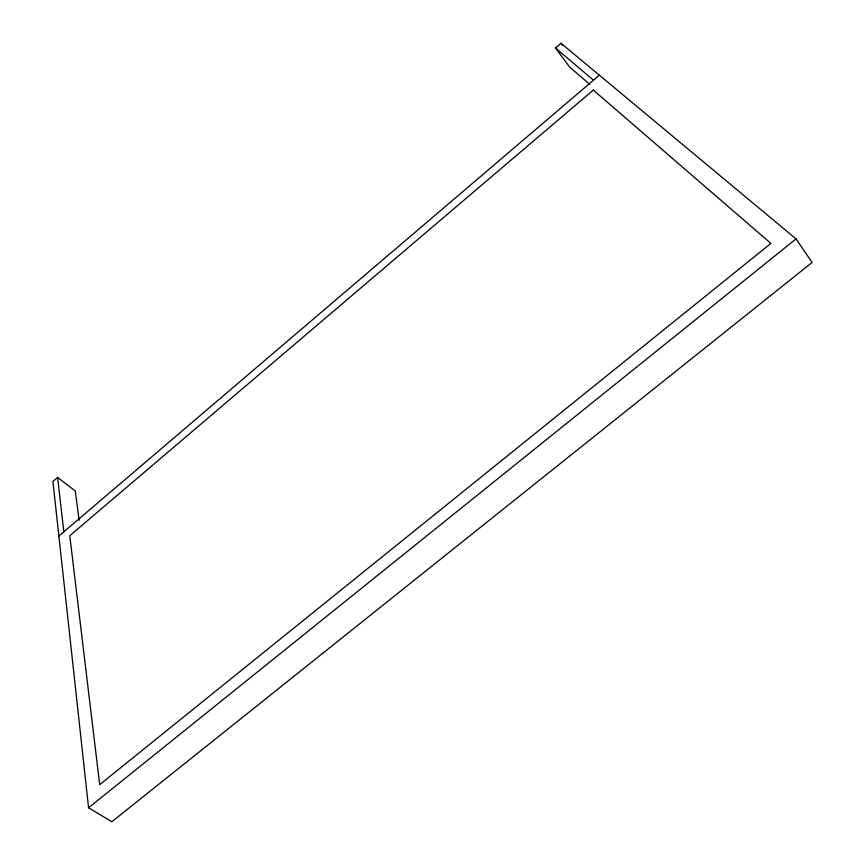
<?xml version="1.0" encoding="UTF-8"?>
<svg xmlns="http://www.w3.org/2000/svg" width="865" height="865" viewBox="0 0 865 865"><rect width="100%" height="100%" fill="white"/><g stroke="black" fill="none" stroke-linecap="round" stroke-linejoin="round"><path stroke-width="1.3" d="M79.126 520.287L75.277 490.985L57.598 477.448L52.916 481.481L88.565 807.769L111.844 821.75L812.084 262.452L796.038 238.913L560.996 43.25L555.503 47.986L569.57 66.983L589.8 84.359M58.874 536.051L599.359 75.179M88.565 807.769L796.038 238.913M555.503 47.986L593.487 80.186M560.996 43.25L562.553 45.369M57.598 477.448L63.837 531.824M593.304 90.079L69.773 535.727L99.691 784.652L770.888 243.411L593.304 90.079"/></g></svg>
